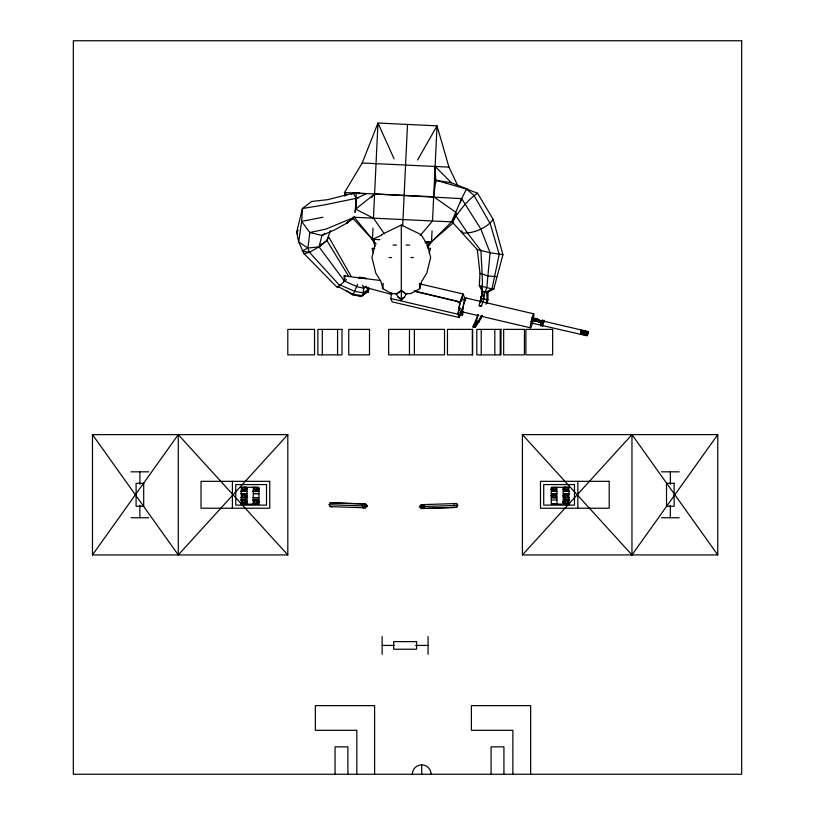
<?xml version="1.0" encoding="UTF-8"?>
<svg xmlns="http://www.w3.org/2000/svg" width="815" height="815" viewBox="0 0 815 815"><rect width="100%" height="100%" fill="white"/><g stroke="black" fill="none" stroke-linecap="round" stroke-linejoin="round"><path stroke-width="1.22" d="M346.406 279.596L337.359 287.593L304.066 253.689L298.667 241.963L296.65 232.143L302.447 208.508L311.666 201.468L327.671 199.675L353.313 193.165L359.547 193.267L356.267 193.349L355.707 209.149L354.963 212.501M368.553 290.395L368.574 287.99M480.636 301.255C483.957 284.761 481.421 267.615 480.982 250.765L467.851 233.457L455.931 215.802L455.758 212.236L433.672 196.782L435.77 180.237L466.496 189.049L473.943 195.366L490.182 223.555L499.218 254.362L491.995 288.877L493.91 289.04L488.032 292.035L487.951 299.747L486.963 303.099M368.492 287.827L368.37 291.271L361.106 296.517L352.284 294.704L346.141 290.476M542.413 320.652L542.301 319.928L541.751 321.599M580.514 333.824L587.33 335.464M581.574 330.646L581.411 330.279M588.114 332.174L588.073 331.562L543.717 321.202L543.208 322.465M587.87 333.59L587.951 331.807M372.985 228.118L372.455 239.315L375.145 246.018M384.334 233.824L373.453 218.175L377.966 123.034L437.034 125.836L448.943 167.116L458.183 186.472M402.691 225.786L407.5 124.44M427.824 247.169L431.522 242.116L432.052 230.92M381.532 234.638L401.306 225.042L421.09 234.638L427.569 245.081L430.646 257.55L426.785 273.198L421.62 281.511L419.715 288.734L411.198 293.41L405.962 293.95L401.306 290.843L396.65 293.95L391.424 293.41L382.897 288.734L383.203 283.263M480.718 299.767L482.521 291.933L479.271 285.627L480.004 273.402L477.315 249.665L452.203 222.026C458.896 211.238 467.026 200.459 477.519 193.216L493.238 219.469L502.926 254.728L493.788 288.999M355.605 209.251L356.267 198.371L353.313 193.165L351.367 194.581M355.136 211.727L356.267 198.371L366.618 193.603L356.267 193.349M339.56 285.393L309.506 252.344L307.927 248.055L309.771 232.53L301.662 221.374L302.447 208.508L323.565 205.064L358.661 197.841M542.729 324.665L542.749 325.613L587.197 335.841M580.565 333.416L587.462 335.108M581.523 331.053L581.604 330.544L588.145 332.072M480.504 301.733L480.84 299.319M480.29 302.538L482.358 292.534M543.656 322.659L543.717 321.202M580.647 332.938L580.535 333.498L587.452 335.189L587.89 333.579L581.35 332.051L580.779 334.048M581.441 331.532L581.553 330.971M587.075 335.026L587.187 334.466M461.524 309.048L459.385 317.565L392.209 301.876L390.752 298.524L391.74 292.779M420.275 283.987L463.022 293.971L459.996 302.997L457.928 314.203L459.385 317.565M357.571 284.262L353.313 294.5L352.284 294.704L351.805 293.553M541.313 323.219L541.354 324.849M542.637 324.462L542.994 322.852L542.321 321.528L536.871 318.859L532.052 317.819L531.156 321.405A7.223 0.825 -76.9 0 0 530.463 327.844A7.223 0.825 -76.9 0 0 532.664 322.057M543.534 323.219C545.459 313.48 540.773 330.381 543.055 325.419M580.759 332.408L580.626 332.989L587.605 334.7M587.167 334.507L587.849 331.95L581.309 330.421L580.881 331.868M486.025 304.199L487.064 299.278L486.698 291.729L492.107 288.918L479.271 285.627M481.013 298.697L482.643 291.475L481.726 286.513M477.519 193.216L466.496 189.049L461.636 198.616L480.799 228.974L490.07 252.711L486.81 287.797L485.098 291.587L483.713 299.013L481.115 298.331L480.534 300.45L482.643 291.475L483.774 298.769L481.522 306.053L479.128 305.666L482.643 291.475L488.032 292.035M531.961 320.427L531.574 322.995L541.14 325.236M541.384 322.475L540.844 326.092L541.445 325.042M375.043 245.081L371.966 257.55L375.827 273.198L380.992 281.511L382.897 288.734M345.02 278.047L344.439 280.35L344.103 275.939L345.601 275.735M458.957 310.118L457.928 314.203L390.752 298.524M461.993 298.046L463.022 293.971L464.479 297.322L463.684 300.511M462.39 311.035L461.85 313.174L460.964 312.97L461.127 312.308L462.451 315.344L458.947 314.529M459.507 312.797L461.932 313.357L462.472 311.218M462.451 315.344L463.378 311.666M531.156 321.405L536.423 320.631L536.871 318.859L542.882 322.597L541.873 323.3L536.423 320.631L531.584 319.572L536.871 318.859M542.097 322.414L542.882 322.597L536.647 319.745L541.873 323.3L542.321 321.528L536.647 319.745L531.584 319.572M304.066 253.689L309.506 252.344L319.011 246.843L322.017 235.443L324.778 233.324M541.445 322.638L541.598 322.088M482.439 315.334L475.094 327.192L473.158 327.049L473.535 325.643L475.4 326.082L481.971 315.823M482.022 316.128L478.497 322.465L475.695 322.261L476.154 320.57L478.863 321.151L478.66 321.905L475.165 326.947L473.22 326.795L475.848 321.691L478.66 321.905M475.094 327.192L475.4 326.082L473.454 325.939M481.451 306.287L479.128 305.666M429.24 252.813L430.554 248.361L427.895 248.361M541.588 321.701L541.802 321.018M475.695 322.261L478.12 314.835M478.008 314.967L473.311 326.469L475.247 326.621L481.828 316.342M473.158 327.049L475.756 322.017L478.13 314.529M452.977 220.04L452.376 222.2L456.695 213.51M460.495 202.049L461.636 198.616L374.605 193.98L355.707 209.149L373.453 218.175M309.506 252.344L302.09 251.04L307.927 248.055L319.011 246.843L326.886 240.517L330.442 230.604M532.001 322.241L531.645 323.015M580.922 333.579L580.657 334.313M344.776 196.232L344.49 192.554L362.206 163L377.966 123.034L394.073 158.864M429.566 243.716L451.612 221.874L461.636 198.616M478.395 322.465L480.952 316.892M581.299 330.533L588.155 331.766M478.456 322.22L480.473 317.87M344.49 281.124L319.011 246.843L326.886 240.517L328.69 236.921L351.071 276.163M476.154 320.57L473.393 326.194L475.328 326.336L481.95 315.904M417.606 159.974L437.034 125.836L432.521 220.967L420.214 235.525M240.517 487.36L243.053 487.441L247.21 489.367L243.053 491.282L241.943 489.367L243.053 487.441L245.274 487.441L247.21 489.367L245.274 491.282L246.385 489.367L245.274 487.441M245.274 493.798L247.21 495.714L243.053 497.629L241.943 495.714L243.053 493.798L247.21 495.714L245.274 497.629L240.517 497.547M241.943 502.06L243.053 500.145L245.274 500.145L247.21 502.06L245.274 503.986L243.053 503.986L241.943 502.06L247.21 502.06L243.053 500.145L240.517 500.053M245.274 497.629L246.385 495.714M245.274 503.986L246.385 502.06L245.274 500.145M252.467 487.36L255.013 487.441L259.17 489.367L255.013 491.282L253.903 489.367L255.013 487.441L257.224 487.441L259.17 489.367L257.224 491.282L258.335 489.367L257.224 487.441M253.903 502.06L255.013 500.145L257.224 500.145L259.17 502.06L257.224 503.986L255.013 503.986L253.903 502.06L259.17 502.06L255.013 503.986M329.128 504.73L330.238 502.804L365.477 503.935L367.412 505.86L365.477 507.776L363.256 507.776L362.145 505.86L329.128 504.73L330.238 506.645L365.477 507.776M453.996 504.291L454.434 503.527L456.645 503.527L457.755 505.453L456.645 507.368L421.406 508.499L419.47 506.584L421.406 504.668L456.645 503.527M556.329 489.367L555.219 491.282L551.062 489.367L552.998 487.441L555.219 487.441L556.329 489.367L551.062 489.367L552.998 491.282M555.219 497.629L556.329 495.714L555.219 493.798L551.062 495.714L552.998 497.629L555.219 497.629L551.062 495.714L552.998 493.798M564.958 487.441L563.848 489.367L564.958 491.282L563.012 489.367L564.958 487.441L569.716 487.36M567.169 491.282L568.279 489.367L567.169 487.441L563.012 489.367L567.169 491.282L569.716 491.19M564.958 500.145L563.848 502.06L564.958 503.986L567.169 503.986L568.279 502.06L567.169 500.145L564.958 500.145L563.012 502.06L564.958 503.986M569.716 497.547L567.169 497.629L563.012 495.714L567.169 493.798L568.279 495.714L567.169 497.629L564.958 497.629L563.012 495.714L564.958 493.798L563.848 495.714L564.958 497.629M395.866 293.41L398.138 297.169L401.306 300.175L404.485 297.169L406.746 293.41M451.612 221.874L455.931 215.802M92.472 554.934L178.271 434.629L287.817 554.934L92.472 554.934L92.472 434.629L287.817 434.629L287.817 554.934M522.415 434.629L631.961 554.934L717.76 434.629L522.415 434.629L522.415 554.934L717.76 554.934L717.76 434.629M493.238 219.469C486.443 228.2 473.78 233.548 462.849 233.019L461.697 230.788M359.639 277.253L358.559 278.547L359.639 277.253L366.067 278.18L365.599 278.791M348.209 221.436L346.803 223.157L334.833 229.81L322.017 235.443L309.771 232.53L325.878 229.117L354.362 217.269L376.123 244.001M298.259 230.187L296.65 232.143L297.811 234.384M319.011 246.843L321.416 243.919M371.365 197.709L374.605 193.98M92.472 434.629L178.271 554.934L287.817 434.629M522.415 554.934L631.961 434.629L717.76 554.934M426.693 245.773L453.334 222.841M366.2 286.289L363.806 288.286L362.767 295.55L353.313 294.5L337.665 286.371M396.65 293.95L401.306 290.232L405.962 293.95M429.444 243.318L431.522 242.116L425.277 241.821L431.522 242.116L425.236 242.962M402.365 298.158L404.485 297.169M243.053 503.986L247.21 502.06M363.256 507.776L367.412 505.86L363.256 503.935L330.238 502.804M419.47 506.584L423.627 504.668L424.737 506.584L423.627 508.499L419.47 506.584L457.755 505.453M551.062 489.367L555.219 487.441M567.169 503.986L563.012 502.06L567.169 500.145L569.716 500.053M381.634 235.199L372.455 239.315L352.569 218.063M541.873 323.3L542.994 322.852L542.321 321.528M487.075 300.042L487.951 299.747L483.407 299.024M322.822 217.259L301.662 221.374L298.667 241.963L307.927 248.055M365.558 292.473L368.227 291.974L368.492 287.44M426.53 242.687L431.522 242.116M496.671 276.693L488.256 275.959L480.004 273.402M565.804 487.217L563.267 487.309L563.267 504.118L569.716 503.894M565.804 491.333L563.267 491.414L568.87 491.414M565.804 493.574L563.267 493.656L568.87 493.656M567.169 493.798L569.716 493.707M565.804 497.68L563.267 497.771L568.87 497.771M551.307 504.118L568.87 504.118L568.87 487.309L551.307 487.309L551.307 504.118L557.654 503.904M564.011 503.68L569.084 503.507M564.53 503.853L569.614 503.68M392.983 245.081L396.548 245.081M406.064 245.081L409.639 245.081M374.727 248.361L372.068 248.361L373.382 252.813M389.183 257.55L391.608 257.55M411.005 257.55L413.429 257.55M415.12 329.382L444.511 329.382L444.511 354.861L415.12 354.861M131.032 471.824L148.758 471.824M661.464 471.824L679.201 471.824M241.943 489.367L247.21 489.367M253.903 489.367L259.17 489.367M563.012 489.367L568.279 489.367M241.362 491.414L246.965 491.414L244.429 491.333M253.312 491.414L258.925 491.414M551.307 491.414L556.91 491.414M241.362 493.656L246.965 493.656M253.312 493.656L258.925 493.656L253.842 493.483M551.307 493.656L556.91 493.656M241.943 495.714L247.21 495.714M551.062 495.714L556.329 495.714M563.012 495.714L568.279 495.714M241.362 497.771L246.965 497.771L244.429 497.68M253.312 497.771L258.925 497.771L252.569 497.547M551.307 497.771L556.91 497.771M241.362 500.013L246.965 500.013M253.312 500.013L258.925 500.013M551.307 500.013L556.91 500.013M563.267 500.013L568.87 500.013M563.012 502.06L568.279 502.06M365.477 503.935L363.256 503.935L362.145 505.86L367.412 505.86M258.925 504.118L241.362 504.118L241.362 487.309L258.925 487.309L258.925 504.118L252.467 503.894M423.627 504.668L421.406 504.668L420.306 506.584L421.406 508.499L456.645 507.368M330.238 506.645L332.449 506.645M131.032 517.729L148.758 517.729M661.464 517.729L679.201 517.729M382.164 645.429L394.572 645.429M415.66 645.429L428.069 645.429M244.429 487.217L246.965 487.309L246.965 504.118L240.517 503.894M252.467 491.19L255.013 491.282M240.517 491.19L243.053 491.282M240.517 493.707L243.053 493.798M252.467 500.053L255.013 500.145L259.17 502.06M240.72 503.415L247.067 503.639M253.414 503.853L257.224 503.986L258.335 502.06L257.224 500.145M241.036 503.507L246.222 503.68M240.619 503.68L246.965 503.904M362.206 163L448.943 167.116M345.183 194.897L344.49 192.554L433.672 196.782M353.027 217.197L452.315 221.914M379.953 239.671L372.455 239.315L371.08 237.236M353.313 193.165L359.446 193.532M475.756 322.017L478.568 322.22M502.926 254.728L490.07 252.711L477.315 249.665M344.103 275.939L379.851 280.431M365.232 292.178L366.322 292.33L361.106 296.517L359.374 295.601M359.171 277.864L362.38 278.322M435.77 180.237L451.479 182.784L467.464 189.121M481.115 298.321L483.774 298.769M465.783 297.954L533.672 313.806M581.177 330.809L588.094 332.5L588.002 333.009L581.024 331.298M535.221 320.815L539.805 321.884M534.263 320.815L542.994 322.852M587.411 333.366L580.871 331.848L580.738 332.418L587.758 334.15M462.696 311.972L477.509 315.436M479.974 316.006L530.585 327.824M414.815 291.413L457.704 301.581L458.59 302.019L458.03 302.538L459.996 302.997L459.456 301.754L414.091 290.884M363.959 286.982L391.954 294.51M536.423 320.631L542.882 322.597M339.325 284.598L355.004 291.485L363.653 292.809L368.879 288.826L367.27 287.389M343.787 280.727L357.102 286.697L363.806 288.286L362.492 285.209M398.138 297.169L400.247 298.158M536.647 319.745L538.124 320.468M374.38 240.812L372.455 239.315L374.401 242.585M366.098 287.155L368.737 289.519M367.789 291.576L368.227 291.974L367.993 288.734M367.28 292.147L368.37 291.271L368.003 287.797M451.479 182.784L435.108 166.464L435.882 182.621M344.49 192.554L346.874 195.04M326.886 240.517L348.606 276.214M332.449 502.804L332.887 503.558M460.995 311.187L461.932 313.357M419.419 283.263L419.715 288.734M670.327 471.824L670.327 484.232M670.327 505.331L670.327 517.729M631.961 434.629L631.961 554.934M577.835 481.329L577.835 508.224M556.91 487.309L556.91 504.118M530.647 774.25L530.647 705.627L471.396 705.627L471.396 730.311L512.869 730.311L512.869 774.25M503.925 774.25L503.925 746.846L491.088 746.846L491.088 774.25M500.206 329.382L500.206 354.861M494.827 329.382L494.827 354.861M481.217 329.382L481.217 354.861M472.313 329.382L472.333 354.861M428.069 636.566L428.069 654.292M431.115 774.25A9.383 9.383 0 0 0 421.732 764.867L421.732 774.25M409.456 329.382L409.456 354.861M401.306 225.042L401.306 300.175M382.164 636.566L382.164 654.292M374.605 774.25L374.605 705.627L315.354 705.627L315.354 730.311L356.827 730.311L356.827 774.25M347.893 774.25L347.893 746.846L335.057 746.846L335.057 774.25M337.573 329.382L337.573 354.861M322.292 329.382L322.292 354.861M253.312 487.309L253.312 504.118M232.397 481.329L232.397 508.224M178.271 434.629L178.271 554.934M139.895 471.824L139.895 484.232M139.895 505.331L139.895 517.729M532.052 317.819A7.223 0.825 -76.9 0 1 533.784 313.785A7.223 0.825 -76.9 0 1 533.468 318.431M462.991 311.585A7.223 0.825 -76.9 0 1 463.47 304.627A7.223 0.825 -76.9 0 1 466.058 298.596M465.121 300.215A5.185 0.591 -76.9 0 1 465.548 300.399M462.981 309.934A5.185 0.591 -76.9 0 1 463.277 306.674M463.531 305.391A5.185 0.591 -76.9 0 1 464.845 300.816M459.864 308.233A5.185 0.591 -76.9 0 1 459.772 304.504A5.185 0.591 -76.9 0 1 461.779 299.512M461.748 300.226A5.185 0.591 -76.9 0 1 461.636 301.204M460.821 300.124A6.296 0.713 -76.9 0 1 462.024 299.4M460.118 308.039A6.296 0.713 -76.9 0 1 459.303 306.165M412.349 774.25A9.383 9.383 0 0 1 421.732 764.867M354.362 217.269L346.803 223.157L354.362 217.269M741.67 40.75L73.33 40.75L73.33 774.25L741.67 774.25L741.67 40.75M314.529 329.382L287.797 329.382L287.797 354.861L314.529 354.861L314.529 329.382M341.994 329.382L317.87 329.382L317.87 354.861L341.994 354.861L341.994 329.382M369.511 329.382L348.738 329.382L348.738 354.861L369.511 354.861L369.511 329.382M414.387 329.382L388.653 329.382L388.653 354.861L414.387 354.861L414.387 329.382M472.669 329.382L447.455 329.382L447.455 354.861L472.669 354.861L472.669 329.382M501.011 329.382L476.795 329.382L476.795 354.861L501.011 354.861L501.011 329.382M524.442 329.382L503.66 329.382L503.66 354.861L524.442 354.861L524.442 329.382M552.641 329.382L525.909 329.382L525.909 354.861L552.641 354.861L552.641 329.382M269.755 481.329L201.03 481.329L201.03 508.224L269.755 508.224L269.755 481.329M609.192 481.329L540.477 481.329L540.477 508.224L609.192 508.224L609.192 481.329M143.695 483.305L136.095 483.305L136.095 506.258L143.695 506.258L143.695 483.305M674.127 483.305L666.527 483.305L666.527 506.258L674.127 506.258L674.127 483.305M266.515 484.579L235.759 484.579L235.759 505.127L266.515 505.127L266.515 484.579M574.473 484.579L543.717 484.579L543.717 505.127L574.473 505.127L574.473 484.579M416.587 641.629L393.635 641.629L393.635 649.229L416.587 649.229L416.587 641.629"/></g></svg>
